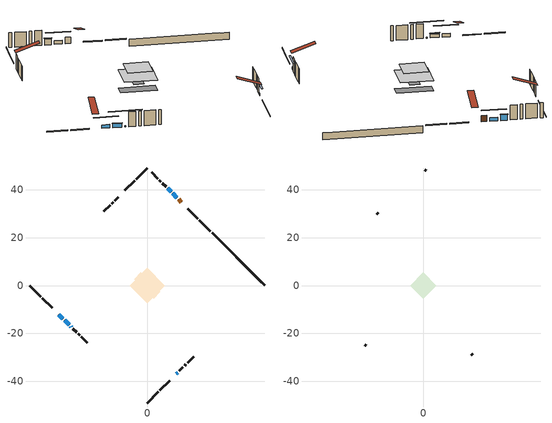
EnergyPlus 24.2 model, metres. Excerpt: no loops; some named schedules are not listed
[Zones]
conditioned space
 floor outside (Floor1 construction): -2.37,0 0,2.37 2.37,0 0,-2.37 z0.46
 floor adiabatic (AdiabaticFloorConstruction): -7.37,0 0,7.37 7.37,0 0,-7.37 z2.9
 floor foundation (Slab1 construction): -5.5,2.65 -2.65,5.5 5.5,-2.65 2.65,-5.5 z-1.83
 wall outside (RimJoist1 construction): 0,-48.99 4.6,-44.39 / -48.99,0 -44.39,-4.6 / 0,48.99 -4.6,44.39 / 26.35,22.64 21.75,27.24 z0.46:0.76
 wall outside (RimJoist2 construction): 5.25,-43.74 9.37,-39.61 / -43.74,-5.25 -39.61,-9.37 / -5.25,43.74 -9.37,39.61 / 21.1,27.89 16.97,32.02 z0.46:0.76
 wall outside (AdiabaticWallConstruction 1): 14.25,34.73 13.04,35.95 z0.46:2.49
 wall outside (AdiabaticWallConstruction): 12.38,36.61 10.58,38.41 z0.46:1.63; 12.09,-36.9 12.71,-36.28 z0.46:1.25; -36.9,-12.09 -35.15,-13.84 z0.46:1.59; 9.92,39.06 8.51,40.48 z0.46:2.29; -34.49,-14.5 -32.56,-16.43 z0.46:1.71; -31.9,-17.09 -31.66,-17.33 z0.46:0.77
 wall outside (Wall1 construction): 13.36,-35.63 14.89,-34.1 / -31.01,-17.98 -29.48,-19.5 / -12.09,36.9 -13.62,35.37 / 7.85,41.14 6.33,42.66 z0.46:5.34
 wall outside (Wall2 construction): 15.54,-33.44 16.14,-32.85 / -28.83,-20.16 -28.23,-20.76 / -14.28,34.71 -14.87,34.12 / 5.67,43.32 5.08,43.91 z0.46:5.34
 wall outside (Wall3 construction): 16.8,-32.19 19.34,-29.65 / -27.58,-21.41 -25.03,-23.96 / -15.53,33.46 -18.07,30.91 / 4.42,44.57 1.87,47.12 z0.46:5.34
 wall foundation (FoundationWall1 construction): 27,21.98,-1.83 27,21.98,0.46 46.79,2.2,0.46 46.79,2.2,0.43 48.99,0,0.43 48.99,0,-1.83
 window (WindowConstruction): 12.38,36.61 10.58,38.41 z0.46:1.62
 window (WindowConstruction 1): 12.09,-36.9 12.71,-36.28 z0.46:1.25
 window (WindowConstruction 2): -36.9,-12.09 -35.15,-13.84 z0.46:1.59
 window (WindowConstruction 3): 9.92,39.06 8.51,40.48 z0.46:2.29
 window (WindowConstruction 4): -34.49,-14.5 -32.56,-16.43 z0.46:1.71
 window (WindowConstruction 5): -31.9,-17.09 -31.67,-17.32 z0.46:0.76
 door (Door): 14.25,34.74 13.04,35.95 z0.46:2.49
 ceiling adiabatic (AdiabaticFloorConstruction): 0,-7.37 7.37,0 0,7.37 -7.37,0 z2.9
attic - vented
 floor to conditioned space (Floor2 construction Reversed): -5.48,0 0,5.48 5.48,0 0,-5.48 z5.34
 wall outside (Wall4 construction): 20,-28.99 20.56,-28.43 / -24.37,-24.62 -23.81,-25.17 / -18.73,30.26 -19.29,29.7 / 1.21,47.78 0.66,48.33 z0.46:5.34
 roof outside (Roof1 construction): 11.44,-37.55,5.34 6.1,-32.22,7.85 4.7,-33.62,7.85 10.03,-38.96,5.34; -37.55,-11.44,5.34 -32.22,-6.1,7.85 -33.62,-4.7,7.85 -38.96,-10.03,5.34; -11.44,37.55,5.34 -6.1,32.22,7.85 -4.7,33.62,7.85 -10.03,38.96,5.34; 14.91,34.08,5.34 9.58,28.74,7.85 10.98,27.34,7.85 16.32,32.67,5.34
shading: 8.71,40.27 14.25,34.74 14.54,35.03 9.01,40.57 z4.26; 14.57,-34.42 10.23,-38.76 10.52,-39.05 14.86,-34.71 z3.89; -33.28,-15.71 -38.76,-10.23 -39.05,-10.52 -33.57,-16 z4.23; 8.37,40.62 10.07,38.92 10.36,39.21 8.66,40.91 z2.49; -32.42,-16.57 -34.64,-14.35 -34.93,-14.64 -32.71,-16.86 z1.91; -28.07,-20.92 -35.49,-13.5 -35.78,-13.79 -28.36,-21.21 z5.84
[Building]
Building 1: Terrain=Suburbs
[Site:Location]
Ottawa Intl AP_ON: Latitude {deg}=45.32; Longitude {deg}=-75.67; Time Zone {hr}=-5; Elevation {m}=115; Keep Site Location Information=Yes
[Site:GroundTemperature:Shallow]
1.18808, -1.19398, -1.38475, -0.254337, 4.28362, 8.80044, 12.7163, 15.1969, 15.4076, 13.3901, 9.57408, 5.19582
[Site:WaterMainsTemperature]
Calculation Method=Schedule; Temperature Schedule=mains temperature schedule
[Material] Roughness=Rough; Thermal Absorptance=0.9
Name | Thickness {m} | Conductivity {W/m-K} | Density {kg/m3} | Specific Heat {J/kg-K} | Solar Absorptance | Visible Absorptance
asphalt or fiberglass shingles | 0.00635 | 0.162714 | 1121.4 | 1465.45 | 0.4 | 0.4
ceiling loosefill ins | 0.254 | 0.0480833 | 16.02 | 1046.75 | 0.7 | 0.7
ceiling stud and cavity | 0.1397 | 0.161912 | 65.682 | 1177.47 | 0.7 | 0.7
concrete 4.0 in. | 0.1016 | 1.803125 | 2242.8 | 837.4 | 0.7 | 0.7
concrete 8.0 in. | 0.2032 | 1.803125 | 2242.8 | 837.4 | 0.7 | 0.7
door material | 0.04445 | 0.053851 | 512.64 | 1214.23 | 0.7 | 0.7
exterior vertical ins | 0.0436689 | 0.029427 | 32.04 | 1214.23 | 0.7 | 0.7
floor covering | 0.0127 | 0.0433444 | 54.468 | 1339.84 | 0.6 | 0.6
floor rigid ins; rim joist rigid ins | 0.051816 | 0.029427 | 32.04 | 1214.23 | 0.7 | 0.7
floor rigid ins 1; wall rigid ins | 0.512978 | 0.029427 | 32.04 | 1214.23 | 0.7 | 0.7
floor stud and cavity | 0.1397 | 0.719962 | 92.3553 | 1139.71 | 0.7 | 0.7
floor stud and cavity 1 | 0.1397 | 1.75129 | 37.0049 | 1207.88 | 0.7 | 0.7
furniture material conditioned space 1 | 0.1524 | 0.115458 | 640.8 | 1214.23 | 0.6 | 0.6
gypsum board | 0.0127 | 0.160291 | 801 | 837.4 | 0.6 | 0.6
gypsum board 1 | 0.0127 | 0.160291 | 801 | 837.4 | 0.7 | 0.7
osb sheathing 0.5 in. | 0.0127 | 0.115458 | 512.64 | 1214.23 | 0.7 | 0.7
osb sheathing 0.75 in. | 0.01905 | 0.115458 | 512.64 | 1214.23 | 0.7 | 0.7
osb sheathing 2.0 in. | 0.0508 | 0.115458 | 512.64 | 1214.23 | 0.7 | 0.7
rim joist stud and cavity | 0.0508 | 0.0451784 | 125.044 | 1163.47 | 0.6 | 0.6
rim joist stud and cavity 1 | 0.0508 | 0.040317 | 125.044 | 1163.47 | 0.6 | 0.6
wall stud and cavity | 0.1397 | 0.0960514 | 139.0536 | 1170.24 | 0.7 | 0.7
wall stud and cavity 1 | 0.1397 | 0.116162 | 139.0536 | 1170.24 | 0.7 | 0.7
wall stud and cavity 2 | 0.1397 | 0.0943382 | 139.0536 | 1170.24 | 0.7 | 0.7
wall stud and cavity 3 | 0.0889 | 6.9971 | 50.32683 | 1063.81 | 0.6 | 0.6
wall stud and cavity 4 | 0.0889 | 0.380278 | 52.3479 | 1209.89 | 0.7 | 0.7
wall stud and cavity 5 | 0.0889 | 0.391764 | 83.0341 | 1211.67 | 0.7 | 0.7
wood siding | 0.0254 | 0.102417 | 544.68 | 1172.36 | 0.4 | 0.4
wood siding 1 | 0.00254 | 0.102417 | 544.68 | 1172.36 | 0.4 | 0.4
wood siding 2; wood siding 3; wood siding 4 | 0.0254 | 0.102417 | 544.68 | 1172.36 | 0.7 | 0.7
[WindowMaterial:SimpleGlazingSystem]
Name | U-Factor {W/m2-K} | Solar Heat Gain Coefficient
WindowMaterial | 2.92076 | 0.67
WindowMaterial 1 | 2.96278 | 0.62
WindowMaterial 2 | 2.9236 | 0.66
WindowMaterial 3 | 2.88386 | 0.7
WindowMaterial 4 | 2.91338 | 0.67
WindowMaterial 5 | 3.07009 | 0.43
[Construction]
AdiabaticFloorConstruction: floor stud and cavity 1, floor rigid ins 1, osb sheathing 0.75 in., floor covering
AdiabaticWallConstruction: wood siding 3, wall rigid ins, wall stud and cavity 4, gypsum board
AdiabaticWallConstruction 1: wood siding 4, wall rigid ins, wall stud and cavity 4, gypsum board
Door: door material
Floor1 construction: floor stud and cavity, floor rigid ins, osb sheathing 0.75 in., floor covering
Floor2 construction Reversed: gypsum board, ceiling stud and cavity, ceiling loosefill ins
FoundationWall1 construction: concrete 8.0 in., gypsum board 1
furniture construction conditioned space 1: furniture material conditioned space 1
PartitionWallConstruction: gypsum board, wall stud and cavity 5, gypsum board
RimJoist1 construction: wood siding 2, osb sheathing 2.0 in., rim joist stud and cavity
RimJoist2 construction: wood siding 2, rim joist rigid ins, osb sheathing 2.0 in., rim joist stud and cavity 1
Roof1 construction: asphalt or fiberglass shingles
Slab1 construction: concrete 4.0 in.
Wall1 construction: wood siding, osb sheathing 0.5 in., wall stud and cavity, gypsum board
Wall2 construction: wood siding, osb sheathing 0.5 in., wall stud and cavity 1, gypsum board
Wall3 construction: wood siding, osb sheathing 0.5 in., wall stud and cavity 2, gypsum board
Wall4 construction: wood siding 1, wall stud and cavity 3
WindowConstruction: WindowMaterial
WindowConstruction 1: WindowMaterial 1
WindowConstruction 2: WindowMaterial 2
WindowConstruction 3: WindowMaterial 3
WindowConstruction 4: WindowMaterial 4
WindowConstruction 5: WindowMaterial 5
[Zone] Multiplier=1; Part of Total Floor Area=Yes
Name | Volume {m3}
attic - vented | 24.4888
conditioned space | 393
[Space]
Name | Zone | Volume {m3}
attic - vented 1 | attic - vented | 24.4888
conditioned space 1 | conditioned space | 393
[ZoneInfiltration:EffectiveLeakageArea]
infil attic - vented 1: Zone or Space=attic - vented 1; Schedule=Always On Discrete; Effective Air Leakage Area {cm2}=2525.89; Stack Coefficient=0.000513989; Wind Coefficient=1.53178e-05
[ZoneMixing]
whole house fan mix: Zone or Space=attic - vented; Schedule=Always On Continuous; Design Flow Rate Calculation Method=Flow/Zone; Design Flow Rate {m3/s}=0; Source Zone or Space=conditioned space
[SurfaceProperty:ExposedFoundationPerimeter]
Slab1: Exposed Perimeter Calculation Method=TotalExposedPerimeter; Total Exposed Perimeter {m}=31.091
[InternalMass] Zone or ZoneList=conditioned space; Space or SpaceList=conditioned space 1
Name | Construction | Surface Area {m2}
furniture mass conditioned space 1 | furniture construction conditioned space 1 | 66.5202
partition wall mass | PartitionWallConstruction | 166.301
[Lights]
interior lighting: Zone or ZoneList or Space or SpaceList=conditioned space 1; Schedule=interior lighting schedule; Design Level Calculation Method=LightingLevel; Lighting Level {W}=343.2; Return Air Fraction=0; Fraction Radiant=0.6; Fraction Visible=0.2; Fraction Replaceable=1
[People]
occupants: Zone or ZoneList or Space or SpaceList=conditioned space 1; Number of People Schedule=occupants schedule; Number of People Calculation Method=People; Number of People=3; Fraction Radiant=0.314171; Sensible Heat Fraction=0.56303; Activity Level Schedule=occupants activity schedule; Carbon Dioxide Generation Rate {m3/s-W}=0; Enable ASHRAE 55 Comfort Warnings=No; Mean Radiant Temperature Calculation Type=EnclosureAveraged
[ElectricEquipment] Zone or ZoneList or Space or SpaceList=conditioned space 1; Design Level Calculation Method=EquipmentLevel
Name | Schedule | Design Level {W} | Fraction Latent | Fraction Radiant | Fraction Lost
clothes dryer | clothes dryer schedule | 140.772 | 0.015 | 0.081 | 0.85
clothes washer | clothes washer schedule | 32.1985 | 0.03 | 0.162 | 0.7
cooking range | cooking range schedule | 215.147 | 0.08 | 0.432 | 0.2
dishwasher | dishwasher schedule | 66.8632 | 0.3 | 0.18 | 0.4
fridge | fridge schedule | 72.9452 | 0 | 0.6 | 0
mech vent bath fan 0 | mech vent bath fan 0 schedule | 50.2 | 0 | 0 | 1
mech vent bath fan 1 | mech vent bath fan 1 schedule | 50.2 | 0 | 0 | 1
mech vent house fan | mech vent house fan schedule | 0 | 0 | 0 | 1
mech vent house fan cfis | mech vent house fan cfis schedule | 0 | 0 | 0 | 0
misc plug loads | misc plug loads schedule | 494.7 | 0.045 | 0.513 | 0.1
whole house fan | Always On Discrete | 0 | 0 | 0 | 1
[OtherEquipment] Zone or ZoneList or Space or SpaceList=conditioned space 1; Design Level Calculation Method=EquipmentLevel
Name | Fuel Type | Schedule | Design Level {W} | Fraction Latent | Fraction Radiant | Fraction Lost
clothes dryer 1 | Electricity | clothes dryer schedule | 0 | 0.015 | 0.081 | 0.85
cooking range 1 | Electricity | cooking range schedule | 0 | 0.08 | 0.432 | 0.2
general water use latent | None | general water use schedule | 62.594 | 1 | 0 | 0
general water use sensible | None | general water use schedule | -61.6891 | 0 | 0.6 | 0
mech vent house fan latent load | None | Always On Discrete | 0 | 1 | 0 | 0
mech vent house fan sensible load | None | Always On Discrete | 0 | 0 | 0 | 0
water heater energy adjustment1 | NaturalGas | Always On Discrete | 0.01 | 0 | 0 | 1
[ZoneInfiltration:DesignFlowRate] Zone or ZoneList or Space or SpaceList=conditioned space 1; Schedule=Always On Discrete; Design Flow Rate Calculation Method=Flow/Zone; Design Flow Rate {m3/s}=0
infil flow; natural vent flow; whole house fan flow
[AvailabilityManager:Scheduled]
central ac and furnace airloop Availability Manager: Schedule=Always On Discrete
[Foundation:Kiva]
Foundation Kiva 1: Initial Indoor Air Temperature {C}=18; Wall Height Above Grade {m}=0.460004; Wall Depth Below Slab {m}=0.2032; Custom Block Material Name 1=exterior vertical ins; Custom Block Depth 1 {m}=2.28999; Custom Block X Position 1 {m}=0.2159; Custom Block Z Position 1 {m}=0
[Foundation:Kiva:Settings]
Soil Conductivity {W/m-K}=0.849921; Soil Density {kg/m3}=1842.3; Soil Specific Heat {J/kg-K}=418.7; Ground Solar Absorptivity=0.9; Ground Thermal Absorptivity=0.9; Ground Surface Roughness {m}=0.03; Far-Field Width {m}=40; Deep-Ground Boundary Condition=ZeroFlux; Deep-Ground Depth {m}=40; Minimum Cell Dimension {m}=0.2; Maximum Cell Growth Coefficient=3; Simulation Timestep=Timestep
[Exterior:Lights]
exterior lighting: Schedule=exterior lighting schedule; Design Level {W}=75.6
[EnergyManagementSystem:GlobalVariable]
central_ac_and_furnace_airloop_Fan_RTF
infil_program_Qfan
infil_program_Qinf
natural_vent_program_Qnv
natural_vent_program_Qwhf
[EnergyManagementSystem:Sensor]
Name | Output:Variable or Output:Meter Index Key | Output:Variable or Output:Meter
airflow_gain | infil flow | Infiltration Sensible Heat Gain Energy
airflow_gain_1 | natural vent flow | Infiltration Sensible Heat Gain Energy
airflow_gain_2 | whole house fan flow | Infiltration Sensible Heat Gain Energy
airflow_loss | infil flow | Infiltration Sensible Heat Loss Energy
airflow_loss_1 | natural vent flow | Infiltration Sensible Heat Loss Energy
airflow_loss_2 | whole house fan flow | Infiltration Sensible Heat Loss Energy
clg_load_cond |  | Cooling:EnergyTransfer:Zone:CONDITIONED SPACE
clg_sp_s; clg_sp_s_1 | cooling setpoint | Schedule Value
clothes_dryer_exhaust_0_sch_s | clothes dryer exhaust 0 schedule | Schedule Value
cool_season | cooling season schedule | Schedule Value
htg_load_cond |  | Heating:EnergyTransfer:Zone:CONDITIONED SPACE
htg_sp_s; htg_sp_s_1 | heating setpoint | Schedule Value
ig_ee_conv | clothes dryer | Electric Equipment Convective Heating Energy
ig_ee_conv_2 | cooking range | Electric Equipment Convective Heating Energy
ig_ee_conv_4 | fridge | Electric Equipment Convective Heating Energy
ig_ee_conv_5 | misc plug loads | Electric Equipment Convective Heating Energy
ig_ee_conv_6 | whole house fan | Electric Equipment Convective Heating Energy
ig_ee_rad | clothes dryer | Electric Equipment Radiant Heating Energy
ig_ee_rad_2 | cooking range | Electric Equipment Radiant Heating Energy
ig_ee_rad_4 | fridge | Electric Equipment Radiant Heating Energy
ig_ee_rad_5 | misc plug loads | Electric Equipment Radiant Heating Energy
ig_ee_rad_6 | whole house fan | Electric Equipment Radiant Heating Energy
ig_lgt_conv | interior lighting | Lights Convective Heating Energy
ig_lgt_rad | interior lighting | Lights Radiant Heating Energy
ig_lgt_vis | interior lighting | Lights Visible Radiation Heating Energy
ig_oe_conv | clothes dryer 1 | Other Equipment Convective Heating Energy
ig_oe_conv_1 | cooking range 1 | Other Equipment Convective Heating Energy
ig_oe_conv_2 | general water use latent | Other Equipment Convective Heating Energy
ig_oe_conv_3 | general water use sensible | Other Equipment Convective Heating Energy
ig_oe_conv_4 | water heater energy adjustment1 | Other Equipment Convective Heating Energy
ig_oe_rad | clothes dryer 1 | Other Equipment Radiant Heating Energy
ig_oe_rad_1 | cooking range 1 | Other Equipment Radiant Heating Energy
ig_oe_rad_2 | general water use latent | Other Equipment Radiant Heating Energy
ig_oe_rad_3 | general water use sensible | Other Equipment Radiant Heating Energy
ig_oe_rad_4 | water heater energy adjustment1 | Other Equipment Radiant Heating Energy
ig_ppl_conv | occupants | People Convective Heating Energy
ig_ppl_rad | occupants | People Radiant Heating Energy
im_conv | furniture mass conditioned space 1 | Surface Inside Face Convection Heat Gain Energy
im_conv_1 | partition wall mass | Surface Inside Face Convection Heat Gain Energy
im_ig | furniture mass conditioned space 1 | Surface Inside Face Internal Gains Radiation Heat Gain Energy
im_ig_1 | partition wall mass | Surface Inside Face Internal Gains Radiation Heat Gain Energy
im_lgt | furniture mass conditioned space 1 | Surface Inside Face Lights Radiation Heat Gain Energy
im_lgt_1 | partition wall mass | Surface Inside Face Lights Radiation Heat Gain Energy
im_sol | furniture mass conditioned space 1 | Surface Inside Face Solar Radiation Heat Gain Energy
im_sol_1 | partition wall mass | Surface Inside Face Solar Radiation Heat Gain Energy
im_surf | furniture mass conditioned space 1 | Surface Inside Face Net Surface Thermal Radiation Heat Gain Energy
im_surf_1 | partition wall mass | Surface Inside Face Net Surface Thermal Radiation Heat Gain Energy
mech_vent_bath_fan_0_sch_s | mech vent bath fan 0 schedule | Schedule Value
mech_vent_bath_fan_1_sch_s | mech vent bath fan 1 schedule | Schedule Value
mv_conv | mech vent bath fan 0 | Electric Equipment Convective Heating Energy
mv_conv_1 | mech vent bath fan 1 | Electric Equipment Convective Heating Energy
mv_conv_2 | mech vent house fan | Electric Equipment Convective Heating Energy
mv_conv_3 | mech vent house fan cfis | Electric Equipment Convective Heating Energy
mv_conv_4 | mech vent house fan latent load | Other Equipment Convective Heating Energy
mv_conv_5 | mech vent house fan sensible load | Other Equipment Convective Heating Energy
mv_rad | mech vent bath fan 0 | Electric Equipment Radiant Heating Energy
mv_rad_1 | mech vent bath fan 1 | Electric Equipment Radiant Heating Energy
mv_rad_2 | mech vent house fan | Electric Equipment Radiant Heating Energy
mv_rad_3 | mech vent house fan cfis | Electric Equipment Radiant Heating Energy
mv_rad_4 | mech vent house fan latent load | Other Equipment Radiant Heating Energy
mv_rad_5 | mech vent house fan sensible load | Other Equipment Radiant Heating Energy
natural_vent_s | natural vent schedule | Schedule Value
out_pb_s |  | Site Outdoor Air Barometric Pressure
out_wt_s |  | Site Outdoor Air Humidity Ratio
site_vw_s |  | Site Wind Speed
ss_back_out | Window1 | Surface Window Shortwave from Zone Back Out Window Heat Transfer Rate
ss_back_out_1 | Window3 | Surface Window Shortwave from Zone Back Out Window Heat Transfer Rate
ss_back_out_2 | Window4 | Surface Window Shortwave from Zone Back Out Window Heat Transfer Rate
ss_back_out_3 | Window6 | Surface Window Shortwave from Zone Back Out Window Heat Transfer Rate
ss_back_out_4 | Window7 | Surface Window Shortwave from Zone Back Out Window Heat Transfer Rate
ss_back_out_5 | Window9 | Surface Window Shortwave from Zone Back Out Window Heat Transfer Rate
ss_conv | Door1 | Surface Inside Face Convection Heat Gain Energy
ss_conv_1 | Window1 | Surface Inside Face Convection Heat Gain Energy
ss_conv_2 | Window3 | Surface Inside Face Convection Heat Gain Energy
ss_conv_3 | Window4 | Surface Inside Face Convection Heat Gain Energy
ss_conv_4 | Window6 | Surface Inside Face Convection Heat Gain Energy
ss_conv_5 | Window7 | Surface Inside Face Convection Heat Gain Energy
ss_conv_6 | Window9 | Surface Inside Face Convection Heat Gain Energy
ss_ig | Door1 | Surface Inside Face Internal Gains Radiation Heat Gain Energy
ss_ig_1 | Window1 | Surface Inside Face Internal Gains Radiation Heat Gain Energy
ss_ig_2 | Window3 | Surface Inside Face Internal Gains Radiation Heat Gain Energy
ss_ig_3 | Window4 | Surface Inside Face Internal Gains Radiation Heat Gain Energy
ss_ig_4 | Window6 | Surface Inside Face Internal Gains Radiation Heat Gain Energy
ss_ig_5 | Window7 | Surface Inside Face Internal Gains Radiation Heat Gain Energy
ss_ig_6 | Window9 | Surface Inside Face Internal Gains Radiation Heat Gain Energy
ss_lgt | Door1 | Surface Inside Face Lights Radiation Heat Gain Energy
ss_sol | Door1 | Surface Inside Face Solar Radiation Heat Gain Energy
ss_surf | Door1 | Surface Inside Face Net Surface Thermal Radiation Heat Gain Energy
ss_surf_1 | Window1 | Surface Inside Face Net Surface Thermal Radiation Heat Gain Energy
ss_surf_2 | Window3 | Surface Inside Face Net Surface Thermal Radiation Heat Gain Energy
ss_surf_3 | Window4 | Surface Inside Face Net Surface Thermal Radiation Heat Gain Energy
ss_surf_4 | Window6 | Surface Inside Face Net Surface Thermal Radiation Heat Gain Energy
ss_surf_5 | Window7 | Surface Inside Face Net Surface Thermal Radiation Heat Gain Energy
ss_surf_6 | Window9 | Surface Inside Face Net Surface Thermal Radiation Heat Gain Energy
ss_trans_in | Window1 | Surface Window Transmitted Solar Radiation Rate
ss_trans_in_1 | Window3 | Surface Window Transmitted Solar Radiation Rate
ss_trans_in_2 | Window4 | Surface Window Transmitted Solar Radiation Rate
ss_trans_in_3 | Window6 | Surface Window Transmitted Solar Radiation Rate
ss_trans_in_4 | Window7 | Surface Window Transmitted Solar Radiation Rate
ss_trans_in_5 | Window9 | Surface Window Transmitted Solar Radiation Rate
ss_trans_out | Window1 | Surface Inside Face Initial Transmitted Diffuse Transmitted Out Window Solar Radiation Rate
ss_trans_out_1 | Window3 | Surface Inside Face Initial Transmitted Diffuse Transmitted Out Window Solar Radiation Rate
ss_trans_out_2 | Window4 | Surface Inside Face Initial Transmitted Diffuse Transmitted Out Window Solar Radiation Rate
ss_trans_out_3 | Window6 | Surface Inside Face Initial Transmitted Diffuse Transmitted Out Window Solar Radiation Rate
ss_trans_out_4 | Window7 | Surface Inside Face Initial Transmitted Diffuse Transmitted Out Window Solar Radiation Rate
ss_trans_out_5 | Window9 | Surface Inside Face Initial Transmitted Diffuse Transmitted Out Window Solar Radiation Rate
s_conv | Floor1 | Surface Inside Face Convection Heat Gain Energy
s_conv_1 | Floor2 | Surface Inside Face Convection Heat Gain Energy
s_conv_10 | RimJoist2:225 | Surface Inside Face Convection Heat Gain Energy
s_conv_11 | RimJoist2:315 | Surface Inside Face Convection Heat Gain Energy
s_conv_12 | RimJoist2:45 | Surface Inside Face Convection Heat Gain Energy
s_conv_13 | Slab1 | Surface Inside Face Convection Heat Gain Energy
s_conv_14 | Wall1:135 | Surface Inside Face Convection Heat Gain Energy
s_conv_15 | Wall1:225 | Surface Inside Face Convection Heat Gain Energy
s_conv_16 | Wall1:315 | Surface Inside Face Convection Heat Gain Energy
s_conv_17 | Wall1:45 | Surface Inside Face Convection Heat Gain Energy
s_conv_18 | Wall2:135 | Surface Inside Face Convection Heat Gain Energy
s_conv_19 | Wall2:225 | Surface Inside Face Convection Heat Gain Energy
s_conv_2 | FoundationWall1 | Surface Inside Face Convection Heat Gain Energy
s_conv_20 | Wall2:315 | Surface Inside Face Convection Heat Gain Energy
s_conv_21 | Wall2:45 | Surface Inside Face Convection Heat Gain Energy
s_conv_22 | Wall3:135 | Surface Inside Face Convection Heat Gain Energy
s_conv_23 | Wall3:225 | Surface Inside Face Convection Heat Gain Energy
s_conv_24 | Wall3:315 | Surface Inside Face Convection Heat Gain Energy
s_conv_25 | Wall3:45 | Surface Inside Face Convection Heat Gain Energy
s_conv_3 | inferred conditioned ceiling | Surface Inside Face Convection Heat Gain Energy
s_conv_4 | inferred conditioned floor | Surface Inside Face Convection Heat Gain Energy
s_conv_5 | RimJoist1:135 | Surface Inside Face Convection Heat Gain Energy
s_conv_6 | RimJoist1:225 | Surface Inside Face Convection Heat Gain Energy
s_conv_7 | RimJoist1:315 | Surface Inside Face Convection Heat Gain Energy
s_conv_8 | RimJoist1:45 | Surface Inside Face Convection Heat Gain Energy
s_conv_9 | RimJoist2:135 | Surface Inside Face Convection Heat Gain Energy
s_ig | Floor1 | Surface Inside Face Internal Gains Radiation Heat Gain Energy
s_ig_1 | Floor2 | Surface Inside Face Internal Gains Radiation Heat Gain Energy
s_ig_10 | RimJoist2:225 | Surface Inside Face Internal Gains Radiation Heat Gain Energy
s_ig_11 | RimJoist2:315 | Surface Inside Face Internal Gains Radiation Heat Gain Energy
s_ig_12 | RimJoist2:45 | Surface Inside Face Internal Gains Radiation Heat Gain Energy
s_ig_13 | Slab1 | Surface Inside Face Internal Gains Radiation Heat Gain Energy
s_ig_14 | Wall1:135 | Surface Inside Face Internal Gains Radiation Heat Gain Energy
s_ig_15 | Wall1:225 | Surface Inside Face Internal Gains Radiation Heat Gain Energy
s_ig_16 | Wall1:315 | Surface Inside Face Internal Gains Radiation Heat Gain Energy
s_ig_17 | Wall1:45 | Surface Inside Face Internal Gains Radiation Heat Gain Energy
s_ig_18 | Wall2:135 | Surface Inside Face Internal Gains Radiation Heat Gain Energy
s_ig_19 | Wall2:225 | Surface Inside Face Internal Gains Radiation Heat Gain Energy
s_ig_2 | FoundationWall1 | Surface Inside Face Internal Gains Radiation Heat Gain Energy
s_ig_20 | Wall2:315 | Surface Inside Face Internal Gains Radiation Heat Gain Energy
s_ig_21 | Wall2:45 | Surface Inside Face Internal Gains Radiation Heat Gain Energy
s_ig_22 | Wall3:135 | Surface Inside Face Internal Gains Radiation Heat Gain Energy
s_ig_23 | Wall3:225 | Surface Inside Face Internal Gains Radiation Heat Gain Energy
s_ig_24 | Wall3:315 | Surface Inside Face Internal Gains Radiation Heat Gain Energy
s_ig_25 | Wall3:45 | Surface Inside Face Internal Gains Radiation Heat Gain Energy
s_ig_3 | inferred conditioned ceiling | Surface Inside Face Internal Gains Radiation Heat Gain Energy
s_ig_4 | inferred conditioned floor | Surface Inside Face Internal Gains Radiation Heat Gain Energy
s_ig_5 | RimJoist1:135 | Surface Inside Face Internal Gains Radiation Heat Gain Energy
s_ig_6 | RimJoist1:225 | Surface Inside Face Internal Gains Radiation Heat Gain Energy
s_ig_7 | RimJoist1:315 | Surface Inside Face Internal Gains Radiation Heat Gain Energy
s_ig_8 | RimJoist1:45 | Surface Inside Face Internal Gains Radiation Heat Gain Energy
s_ig_9 | RimJoist2:135 | Surface Inside Face Internal Gains Radiation Heat Gain Energy
s_lgt | Floor1 | Surface Inside Face Lights Radiation Heat Gain Energy
s_lgt_1 | Floor2 | Surface Inside Face Lights Radiation Heat Gain Energy
s_lgt_10 | RimJoist2:225 | Surface Inside Face Lights Radiation Heat Gain Energy
s_lgt_11 | RimJoist2:315 | Surface Inside Face Lights Radiation Heat Gain Energy
s_lgt_12 | RimJoist2:45 | Surface Inside Face Lights Radiation Heat Gain Energy
s_lgt_13 | Slab1 | Surface Inside Face Lights Radiation Heat Gain Energy
s_lgt_14 | Wall1:135 | Surface Inside Face Lights Radiation Heat Gain Energy
s_lgt_15 | Wall1:225 | Surface Inside Face Lights Radiation Heat Gain Energy
s_lgt_16 | Wall1:315 | Surface Inside Face Lights Radiation Heat Gain Energy
